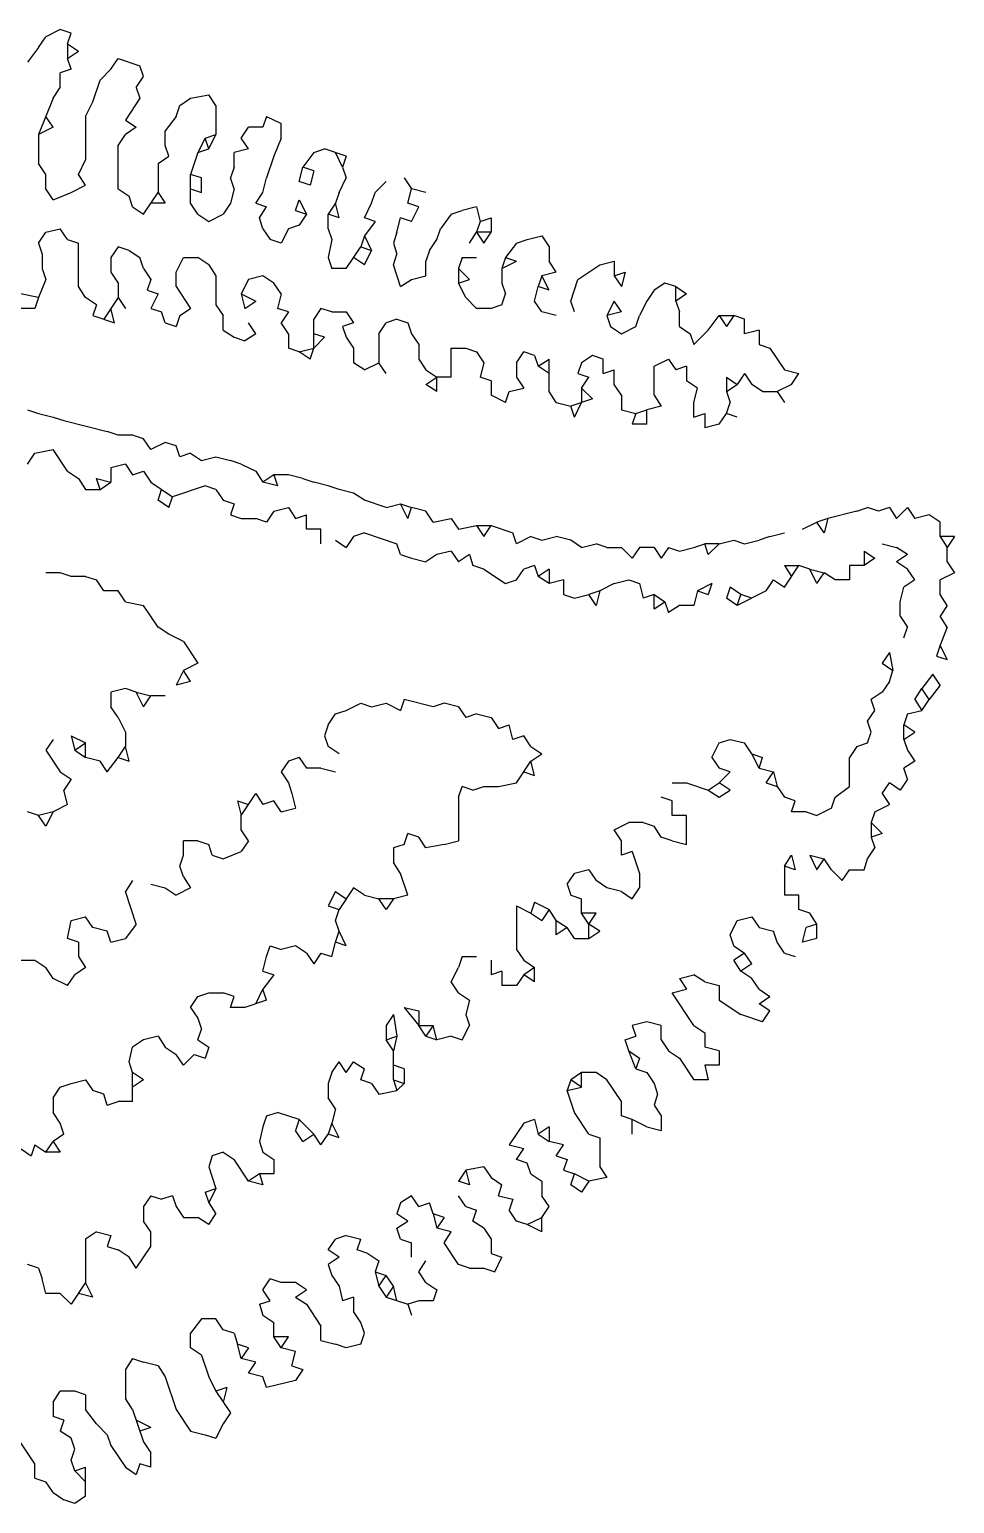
# Model space of a CAD drawing. Extents: x 15 to 2853, y 44 to 1438.
# Drawn here: x 2597.5 to 2853, y 603 to 1010 of the extents above; entities that cross this region are included whole.
import ezdxf

# ---------------------------------------------------------------- set-up
doc = ezdxf.new("R2010")
doc.units = 0
doc.layers.add('SKETCH', color=1, linetype='CONTINUOUS')

msp = doc.modelspace()

# ---------------------------------------------------------------- linework, layer by layer
at = {"layer": 'SKETCH'}
for p, q in [((2606, 1010), (2602, 1008)), ((2609, 1009), (2606, 1010)), ((2600, 1005), (2602, 1008)), ((2608, 1006), (2609, 1009)), ((2608, 1006), (2611, 1004)), ((2608, 1006), (2608, 1002)), ((2600, 1005), (2597, 1001)), ((2608, 1002), (2611, 1004)), ((2609, 999), (2608, 1002)), ((2620, 999), (2622, 1002)), ((2622, 1002), (2628, 1000)), ((2609, 999), (2606, 998)), ((2606, 994), (2606, 998)), ((2620, 999), (2617, 996)), ((2629, 997), (2628, 1000)), ((2604, 991), (2606, 994)), ((2615, 990), (2617, 996)), ((2627, 994), (2629, 997)), ((2627, 994), (2628, 991)), ((2604, 991), (2600, 981)), ((2613, 986), (2615, 990)), ((2628, 991), (2624, 985)), ((2639, 989), (2642, 991)), ((2642, 991), (2647, 992)), ((2649, 989), (2647, 992)), ((2604, 983), (2602, 986)), ((2613, 986), (2613, 974)), ((2624, 985), (2627, 983)), ((2638, 986), (2635, 982)), ((2638, 986), (2639, 989)), ((2649, 989), (2649, 981)), ((2663, 986), (2662, 983)), ((2663, 986), (2667, 984)), ((2604, 983), (2600, 981)), ((2600, 981), (2600, 973)), ((2622, 978), (2624, 981)), ((2627, 983), (2624, 981)), ((2635, 978), (2635, 982)), ((2646, 980), (2649, 981)), ((2647, 977), (2649, 981)), ((2656, 980), (2658, 983)), ((2662, 983), (2658, 983)), ((2667, 980), (2667, 984)), ((2622, 966), (2622, 978)), ((2636, 975), (2635, 978)), ((2646, 980), (2644, 976)), ((2644, 976), (2647, 977)), ((2647, 977), (2646, 980)), ((2658, 977), (2654, 976)), ((2658, 977), (2656, 980)), ((2667, 980), (2665, 975)), ((2676, 976), (2679, 977)), ((2685, 975), (2679, 977)), ((2602, 970), (2600, 973)), ((2611, 970), (2613, 974)), ((2633, 973), (2636, 975)), ((2633, 973), (2633, 965)), ((2644, 976), (2642, 970)), ((2654, 972), (2654, 976)), ((2665, 975), (2663, 969)), ((2676, 976), (2673, 972)), ((2684, 972), (2682, 976)), ((2685, 975), (2684, 972)), ((2602, 966), (2602, 970)), ((2613, 967), (2611, 970)), ((2642, 962), (2642, 970)), ((2645, 969), (2642, 970)), ((2645, 965), (2645, 969)), ((2654, 972), (2653, 969)), ((2654, 966), (2653, 969)), ((2662, 965), (2663, 969)), ((2672, 968), (2673, 972)), ((2676, 971), (2673, 972)), ((2676, 971), (2675, 967)), ((2683, 965), (2685, 969)), ((2684, 972), (2685, 969)), ((2701, 969), (2703, 966)), ((2604, 963), (2602, 966)), ((2604, 963), (2609, 965)), ((2609, 965), (2613, 967)), ((2622, 966), (2625, 964)), ((2629, 959), (2633, 965)), ((2633, 965), (2635, 962)), ((2642, 966), (2645, 965)), ((2654, 966), (2653, 962)), ((2660, 962), (2662, 965)), ((2675, 967), (2672, 968)), ((2683, 965), (2682, 962)), ((2692, 962), (2693, 965)), ((2693, 965), (2696, 968)), ((2702, 962), (2703, 966)), ((2707, 965), (2703, 966)), ((2626, 961), (2625, 964)), ((2626, 961), (2629, 959)), ((2635, 962), (2631, 962)), ((2644, 959), (2642, 962)), ((2653, 962), (2651, 959)), ((2660, 962), (2663, 961)), ((2661, 958), (2663, 961)), ((2671, 960), (2672, 963)), ((2672, 963), (2674, 959)), ((2682, 962), (2680, 959)), ((2683, 958), (2682, 962)), ((2690, 958), (2692, 962)), ((2705, 961), (2702, 962)), ((2703, 957), (2705, 961)), ((2721, 961), (2717, 960)), ((2721, 961), (2722, 957)), ((2644, 959), (2647, 957)), ((2647, 957), (2651, 959)), ((2662, 955), (2661, 958)), ((2671, 960), (2674, 959)), ((2674, 959), (2672, 956)), ((2683, 958), (2680, 959)), ((2680, 955), (2680, 959)), ((2693, 957), (2690, 958)), ((2693, 957), (2690, 953)), ((2699, 954), (2700, 958)), ((2703, 957), (2700, 958)), ((2714, 959), (2711, 955)), ((2714, 959), (2717, 960)), ((2722, 957), (2721, 954)), ((2722, 957), (2725, 958)), ((2725, 958), (2725, 954)), ((2600, 951), (2602, 954)), ((2602, 954), (2606, 955)), ((2608, 952), (2606, 955)), ((2662, 955), (2664, 952)), ((2669, 955), (2667, 951)), ((2672, 956), (2669, 955)), ((2680, 955), (2681, 952)), ((2690, 953), (2689, 950)), ((2690, 953), (2692, 949)), ((2699, 954), (2698, 951)), ((2710, 952), (2711, 955)), ((2719, 951), (2721, 954)), ((2725, 954), (2721, 954)), ((2721, 954), (2723, 951)), ((2723, 951), (2725, 954)), ((2735, 952), (2739, 953)), ((2739, 953), (2741, 950)), ((2600, 951), (2601, 948)), ((2608, 952), (2611, 951)), ((2611, 939), (2611, 951)), ((2622, 950), (2620, 947)), ((2625, 949), (2622, 950)), ((2625, 949), (2628, 947)), ((2667, 951), (2664, 952)), ((2681, 952), (2680, 947)), ((2685, 944), (2689, 950)), ((2689, 950), (2692, 949)), ((2690, 945), (2692, 949)), ((2698, 951), (2699, 948)), ((2708, 949), (2707, 946)), ((2708, 949), (2710, 952)), ((2732, 951), (2729, 947)), ((2732, 951), (2735, 952)), ((2741, 950), (2741, 946)), ((2601, 948), (2601, 944)), ((2620, 947), (2620, 943)), ((2629, 944), (2628, 947)), ((2638, 943), (2640, 947)), ((2640, 947), (2644, 947)), ((2647, 945), (2644, 947)), ((2647, 945), (2649, 942)), ((2680, 947), (2681, 944)), ((2690, 945), (2687, 947)), ((2698, 945), (2699, 948)), ((2700, 939), (2698, 945)), ((2707, 942), (2707, 946)), ((2717, 947), (2716, 944)), ((2717, 947), (2721, 947)), ((2729, 947), (2728, 944)), ((2728, 944), (2732, 946)), ((2729, 947), (2732, 946)), ((2743, 943), (2741, 946)), ((2749, 941), (2755, 945)), ((2755, 945), (2759, 946)), ((2759, 946), (2759, 942)), ((2602, 941), (2600, 936)), ((2601, 944), (2602, 941)), ((2620, 943), (2622, 940)), ((2629, 944), (2631, 941)), ((2631, 941), (2630, 938)), ((2638, 939), (2638, 943)), ((2649, 942), (2649, 934)), ((2658, 941), (2656, 937)), ((2662, 942), (2658, 941)), ((2665, 940), (2662, 942)), ((2685, 944), (2681, 944)), ((2700, 939), (2703, 941)), ((2703, 941), (2707, 942)), ((2719, 941), (2716, 944)), ((2716, 944), (2716, 940)), ((2716, 940), (2719, 941)), ((2728, 944), (2728, 940)), ((2739, 942), (2738, 939)), ((2743, 943), (2739, 942)), ((2741, 938), (2739, 942)), ((2747, 935), (2749, 941)), ((2759, 942), (2762, 943)), ((2759, 942), (2761, 939)), ((2762, 943), (2761, 939)), ((2600, 936), (2595, 937)), ((2613, 936), (2611, 939)), ((2622, 940), (2622, 936)), ((2630, 938), (2633, 937)), ((2633, 937), (2631, 933)), ((2638, 939), (2642, 933)), ((2656, 937), (2657, 933)), ((2656, 937), (2660, 935)), ((2667, 937), (2665, 940)), ((2667, 937), (2666, 933)), ((2718, 936), (2716, 940)), ((2728, 940), (2729, 937)), ((2728, 934), (2729, 937)), ((2737, 935), (2738, 939)), ((2741, 938), (2738, 939)), ((2770, 938), (2768, 935)), ((2773, 940), (2770, 938)), ((2776, 939), (2773, 940)), ((2776, 939), (2779, 937)), ((2776, 935), (2776, 939)), ((2779, 937), (2776, 935)), ((2599, 933), (2595, 933)), ((2600, 936), (2599, 933)), ((2616, 934), (2613, 936)), ((2616, 934), (2615, 931)), ((2622, 936), (2618, 930)), ((2621, 929), (2620, 933)), ((2622, 936), (2624, 933)), ((2631, 933), (2634, 932)), ((2639, 931), (2642, 933)), ((2649, 934), (2651, 931)), ((2657, 933), (2660, 935)), ((2669, 932), (2666, 933)), ((2678, 933), (2676, 930)), ((2681, 932), (2678, 933)), ((2721, 933), (2718, 936)), ((2725, 933), (2721, 933)), ((2728, 934), (2725, 933)), ((2739, 932), (2737, 935)), ((2748, 932), (2747, 935)), ((2759, 935), (2757, 931)), ((2761, 932), (2759, 935)), ((2768, 935), (2766, 931)), ((2776, 935), (2777, 932)), ((2615, 931), (2621, 929)), ((2635, 929), (2634, 932)), ((2635, 929), (2638, 928)), ((2639, 931), (2638, 928)), ((2651, 927), (2651, 931)), ((2660, 926), (2658, 929)), ((2669, 932), (2667, 929)), ((2669, 926), (2667, 929)), ((2676, 922), (2676, 930)), ((2681, 932), (2685, 932)), ((2687, 929), (2684, 928)), ((2684, 928), (2685, 925)), ((2685, 932), (2687, 929)), ((2694, 926), (2696, 929)), ((2699, 930), (2696, 929)), ((2699, 930), (2702, 929)), ((2702, 929), (2703, 926)), ((2743, 931), (2739, 932)), ((2761, 932), (2757, 931)), ((2757, 931), (2758, 928)), ((2758, 928), (2761, 926)), ((2761, 926), (2765, 928)), ((2765, 928), (2766, 931)), ((2777, 928), (2777, 932)), ((2777, 928), (2780, 926)), ((2785, 927), (2788, 931)), ((2788, 931), (2790, 928)), ((2788, 931), (2792, 931)), ((2792, 931), (2790, 928)), ((2795, 930), (2792, 931)), ((2795, 926), (2795, 930)), ((2651, 927), (2654, 925)), ((2654, 925), (2657, 924)), ((2660, 926), (2657, 924)), ((2669, 926), (2669, 922)), ((2679, 925), (2676, 926)), ((2679, 925), (2676, 922)), ((2685, 925), (2687, 922)), ((2694, 926), (2694, 918)), ((2703, 926), (2705, 923)), ((2780, 926), (2781, 923)), ((2781, 923), (2785, 927)), ((2799, 927), (2795, 926)), ((2799, 927), (2799, 923)), ((2672, 921), (2669, 922)), ((2672, 921), (2676, 922)), ((2675, 919), (2672, 921)), ((2675, 919), (2676, 922)), ((2687, 922), (2687, 918)), ((2705, 923), (2705, 919)), ((2714, 914), (2714, 922)), ((2714, 922), (2718, 922)), ((2718, 922), (2721, 921)), ((2721, 921), (2723, 918)), ((2732, 918), (2734, 921)), ((2737, 920), (2734, 921)), ((2737, 920), (2738, 917)), ((2753, 920), (2750, 918)), ((2756, 919), (2753, 920)), ((2799, 923), (2802, 922)), ((2802, 922), (2806, 916)), ((2690, 916), (2687, 918)), ((2690, 916), (2694, 918)), ((2696, 915), (2694, 918)), ((2705, 919), (2707, 916)), ((2707, 916), (2710, 914)), ((2723, 918), (2722, 914)), ((2732, 918), (2732, 914)), ((2738, 917), (2741, 919)), ((2741, 915), (2738, 917)), ((2741, 910), (2741, 919)), ((2750, 918), (2749, 915)), ((2756, 915), (2756, 919)), ((2756, 915), (2759, 916)), ((2759, 912), (2759, 916)), ((2770, 917), (2774, 919)), ((2770, 909), (2770, 917)), ((2774, 919), (2776, 916)), ((2779, 917), (2776, 916)), ((2779, 917), (2779, 913)), ((2806, 916), (2810, 915)), ((2707, 912), (2710, 914)), ((2710, 910), (2707, 912)), ((2714, 914), (2710, 914)), ((2710, 910), (2710, 914)), ((2725, 913), (2722, 914)), ((2725, 913), (2725, 909)), ((2732, 914), (2734, 911)), ((2749, 915), (2752, 914)), ((2750, 911), (2752, 914)), ((2761, 909), (2759, 912)), ((2782, 911), (2779, 913)), ((2790, 914), (2793, 912)), ((2790, 914), (2790, 910)), ((2790, 910), (2793, 912)), ((2795, 915), (2793, 912)), ((2795, 915), (2797, 912)), ((2800, 910), (2797, 912)), ((2808, 912), (2804, 910)), ((2808, 912), (2810, 915)), ((2729, 907), (2725, 909)), ((2729, 907), (2730, 910)), ((2730, 910), (2734, 911)), ((2743, 907), (2741, 910)), ((2753, 908), (2747, 906)), ((2753, 908), (2750, 911)), ((2750, 911), (2750, 907)), ((2761, 909), (2761, 905)), ((2770, 909), (2772, 906)), ((2781, 907), (2782, 911)), ((2790, 910), (2791, 907)), ((2800, 910), (2804, 910)), ((2804, 910), (2806, 907)), ((2597, 905), (2600, 904)), ((2600, 904), (2604, 903)), ((2743, 907), (2747, 906)), ((2748, 903), (2747, 906)), ((2748, 903), (2750, 907)), ((2761, 905), (2765, 904)), ((2765, 904), (2764, 901)), ((2765, 904), (2768, 905)), ((2772, 906), (2768, 905)), ((2768, 901), (2768, 905)), ((2781, 903), (2781, 907)), ((2781, 903), (2784, 904)), ((2784, 904), (2784, 900)), ((2788, 901), (2790, 904)), ((2790, 904), (2791, 907)), ((2793, 903), (2790, 904)), ((2604, 903), (2607, 902)), ((2607, 902), (2619, 899)), ((2768, 901), (2764, 901)), ((2788, 901), (2784, 900)), ((2622, 898), (2619, 899)), ((2626, 898), (2622, 898)), ((2629, 897), (2626, 898)), ((2631, 894), (2629, 897)), ((2635, 896), (2631, 894)), ((2638, 895), (2635, 896)), ((2597, 890), (2599, 893)), ((2599, 893), (2604, 894)), ((2608, 888), (2604, 894)), ((2639, 892), (2638, 895)), ((2642, 893), (2639, 892)), ((2642, 893), (2645, 891)), ((2645, 891), (2649, 892)), ((2649, 892), (2653, 891)), ((2608, 888), (2611, 886)), ((2624, 890), (2620, 889)), ((2620, 889), (2620, 885)), ((2624, 890), (2626, 887)), ((2626, 887), (2629, 888)), ((2629, 888), (2631, 885)), ((2656, 890), (2653, 891)), ((2656, 890), (2660, 888)), ((2660, 888), (2662, 885)), ((2611, 886), (2613, 883)), ((2616, 886), (2620, 885)), ((2617, 883), (2616, 886)), ((2617, 883), (2620, 885)), ((2631, 885), (2637, 881)), ((2646, 884), (2637, 881)), ((2649, 883), (2646, 884)), ((2665, 887), (2662, 885)), ((2666, 884), (2662, 885)), ((2669, 887), (2665, 887)), ((2665, 887), (2666, 884)), ((2673, 886), (2669, 887)), ((2673, 886), (2676, 885)), ((2680, 884), (2676, 885)), ((2683, 883), (2680, 884)), ((2613, 883), (2617, 883)), ((2633, 880), (2634, 883)), ((2636, 878), (2633, 880)), ((2636, 878), (2637, 881)), ((2649, 883), (2651, 880)), ((2651, 880), (2654, 879)), ((2687, 882), (2683, 883)), ((2690, 880), (2687, 882)), ((2696, 878), (2690, 880)), ((2654, 879), (2653, 876)), ((2653, 876), (2656, 875)), ((2665, 877), (2663, 874)), ((2665, 877), (2669, 878)), ((2669, 878), (2671, 875)), ((2671, 875), (2674, 876)), ((2674, 872), (2674, 876)), ((2696, 878), (2700, 879)), ((2702, 875), (2700, 879)), ((2700, 879), (2703, 878)), ((2702, 875), (2703, 878)), ((2707, 877), (2703, 878)), ((2709, 874), (2707, 877)), ((2826, 877), (2818, 875)), ((2826, 877), (2829, 878)), ((2832, 877), (2829, 878)), ((2835, 878), (2832, 877)), ((2835, 878), (2837, 875)), ((2840, 878), (2837, 875)), ((2840, 878), (2842, 875)), ((2846, 876), (2842, 875)), ((2849, 874), (2846, 876)), ((2656, 875), (2660, 875)), ((2663, 874), (2660, 875)), ((2678, 872), (2674, 872)), ((2678, 868), (2678, 872)), ((2690, 871), (2687, 870)), ((2690, 871), (2699, 868)), ((2709, 874), (2714, 875)), ((2714, 875), (2716, 872)), ((2716, 872), (2721, 873)), ((2721, 873), (2723, 870)), ((2721, 873), (2725, 873)), ((2723, 870), (2725, 873)), ((2725, 873), (2731, 871)), ((2732, 868), (2731, 871)), ((2802, 870), (2806, 871)), ((2811, 872), (2815, 874)), ((2818, 875), (2815, 874)), ((2817, 871), (2815, 874)), ((2818, 875), (2817, 871)), ((2849, 870), (2849, 874)), ((2682, 869), (2685, 867)), ((2687, 870), (2685, 867)), ((2700, 865), (2699, 868)), ((2736, 870), (2732, 868)), ((2736, 870), (2739, 869)), ((2739, 869), (2743, 870)), ((2747, 869), (2743, 870)), ((2750, 867), (2747, 869)), ((2750, 867), (2754, 868)), ((2757, 867), (2754, 868)), ((2757, 867), (2761, 867)), ((2764, 864), (2761, 867)), ((2766, 867), (2764, 864)), ((2770, 867), (2766, 867)), ((2770, 867), (2772, 864)), ((2774, 867), (2772, 864)), ((2774, 867), (2777, 866)), ((2777, 866), (2781, 867)), ((2781, 867), (2784, 868)), ((2785, 865), (2784, 868)), ((2788, 868), (2784, 868)), ((2785, 865), (2788, 868)), ((2788, 868), (2792, 869)), ((2792, 869), (2795, 868)), ((2795, 868), (2799, 869)), ((2802, 870), (2799, 869)), ((2833, 868), (2837, 867)), ((2840, 865), (2837, 867)), ((2849, 870), (2851, 867)), ((2853, 870), (2849, 870)), ((2853, 870), (2851, 867)), ((2851, 863), (2851, 867)), ((2700, 865), (2703, 864)), ((2703, 864), (2707, 863)), ((2710, 865), (2707, 863)), ((2714, 866), (2710, 865)), ((2714, 866), (2716, 863)), ((2719, 865), (2716, 863)), ((2719, 865), (2720, 862)), ((2828, 866), (2831, 864)), ((2828, 866), (2828, 862)), ((2831, 864), (2828, 862)), ((2840, 865), (2837, 863)), ((2840, 861), (2837, 863)), ((2851, 863), (2853, 860)), ((2606, 860), (2602, 860)), ((2609, 859), (2606, 860)), ((2613, 859), (2609, 859)), ((2613, 859), (2616, 858)), ((2723, 861), (2720, 862)), ((2723, 861), (2729, 857)), ((2732, 858), (2734, 861)), ((2737, 862), (2734, 861)), ((2737, 862), (2738, 859)), ((2741, 861), (2738, 859)), ((2741, 857), (2738, 859)), ((2741, 861), (2741, 857)), ((2806, 862), (2808, 859)), ((2806, 862), (2810, 862)), ((2806, 856), (2810, 862)), ((2813, 861), (2810, 862)), ((2813, 861), (2817, 860)), ((2815, 857), (2813, 861)), ((2815, 857), (2817, 860)), ((2820, 858), (2817, 860)), ((2828, 862), (2824, 862)), ((2824, 862), (2824, 858)), ((2842, 858), (2840, 861)), ((2853, 860), (2849, 858)), ((2618, 855), (2616, 858)), ((2622, 855), (2618, 855)), ((2624, 852), (2622, 855)), ((2729, 857), (2732, 858)), ((2745, 858), (2741, 857)), ((2745, 858), (2745, 854)), ((2755, 855), (2752, 854)), ((2755, 855), (2754, 851)), ((2759, 857), (2755, 855)), ((2759, 857), (2763, 858)), ((2763, 858), (2766, 857)), ((2766, 857), (2767, 853)), ((2782, 855), (2781, 851)), ((2786, 857), (2782, 855)), ((2782, 855), (2785, 854)), ((2786, 857), (2785, 854)), ((2791, 856), (2790, 853)), ((2794, 854), (2791, 856)), ((2801, 855), (2793, 851)), ((2801, 855), (2803, 858)), ((2803, 858), (2806, 856)), ((2824, 858), (2820, 858)), ((2838, 852), (2839, 856)), ((2842, 858), (2839, 856)), ((2849, 854), (2849, 858)), ((2624, 852), (2629, 851)), ((2633, 845), (2629, 851)), ((2745, 854), (2748, 853)), ((2748, 853), (2752, 854)), ((2754, 851), (2752, 854)), ((2770, 854), (2767, 853)), ((2770, 854), (2773, 852)), ((2770, 850), (2770, 854)), ((2770, 850), (2773, 852)), ((2773, 852), (2774, 849)), ((2777, 851), (2774, 849)), ((2781, 851), (2777, 851)), ((2793, 851), (2790, 853)), ((2793, 851), (2794, 854)), ((2797, 853), (2794, 854)), ((2838, 848), (2838, 852)), ((2851, 851), (2849, 854)), ((2851, 851), (2849, 848)), ((2838, 848), (2840, 845)), ((2851, 845), (2849, 848)), ((2636, 843), (2633, 845)), ((2640, 841), (2636, 843)), ((2839, 842), (2840, 845)), ((2851, 845), (2849, 840)), ((2640, 841), (2644, 835)), ((2849, 840), (2848, 837)), ((2851, 836), (2849, 840)), ((2644, 835), (2640, 833)), ((2835, 838), (2833, 835)), ((2833, 835), (2836, 833)), ((2835, 838), (2836, 833)), ((2848, 837), (2851, 836)), ((2640, 833), (2638, 829)), ((2642, 830), (2640, 833)), ((2835, 830), (2836, 833)), ((2847, 832), (2844, 828)), ((2849, 829), (2847, 832)), ((2624, 828), (2620, 827)), ((2620, 827), (2620, 823)), ((2627, 827), (2624, 828)), ((2629, 823), (2627, 827)), ((2627, 827), (2631, 826)), ((2642, 830), (2638, 829)), ((2833, 827), (2830, 825)), ((2835, 830), (2833, 827)), ((2842, 825), (2844, 828)), ((2846, 825), (2844, 828)), ((2849, 829), (2846, 825)), ((2622, 820), (2620, 823)), ((2629, 823), (2631, 826)), ((2635, 826), (2631, 826)), ((2685, 822), (2689, 824)), ((2689, 824), (2692, 823)), ((2692, 823), (2696, 824)), ((2696, 824), (2700, 822)), ((2701, 825), (2700, 822)), ((2709, 823), (2701, 825)), ((2712, 824), (2709, 823)), ((2716, 823), (2712, 824)), ((2716, 823), (2718, 820)), ((2831, 822), (2830, 825)), ((2842, 825), (2844, 822)), ((2844, 822), (2846, 825)), ((2622, 820), (2624, 816)), ((2680, 818), (2682, 821)), ((2682, 821), (2685, 822)), ((2721, 821), (2718, 820)), ((2721, 821), (2725, 820)), ((2725, 820), (2727, 817)), ((2829, 819), (2831, 822)), ((2830, 816), (2829, 819)), ((2840, 821), (2839, 818)), ((2840, 821), (2844, 822)), ((2604, 814), (2602, 811)), ((2609, 815), (2610, 811)), ((2609, 815), (2613, 813)), ((2624, 816), (2624, 812)), ((2680, 818), (2679, 815)), ((2679, 815), (2680, 812)), ((2727, 817), (2730, 818)), ((2731, 814), (2730, 818)), ((2734, 815), (2731, 814)), ((2736, 812), (2734, 815)), ((2788, 813), (2791, 814)), ((2791, 814), (2795, 813)), ((2829, 813), (2830, 816)), ((2842, 816), (2839, 818)), ((2839, 814), (2839, 818)), ((2839, 814), (2842, 816)), ((2839, 814), (2840, 811)), ((2602, 811), (2606, 805)), ((2610, 811), (2613, 813)), ((2610, 811), (2613, 809)), ((2613, 809), (2613, 813)), ((2622, 809), (2624, 812)), ((2625, 808), (2624, 812)), ((2683, 810), (2680, 812)), ((2736, 812), (2739, 810)), ((2736, 808), (2739, 810)), ((2786, 809), (2788, 813)), ((2797, 810), (2795, 813)), ((2797, 810), (2800, 809)), ((2799, 806), (2797, 810)), ((2826, 812), (2824, 809)), ((2826, 812), (2829, 813)), ((2840, 811), (2842, 808)), ((2617, 808), (2613, 809)), ((2619, 805), (2617, 808)), ((2619, 805), (2622, 809)), ((2622, 809), (2625, 808)), ((2669, 808), (2667, 805)), ((2672, 809), (2669, 808)), ((2672, 809), (2674, 806)), ((2678, 806), (2674, 806)), ((2678, 806), (2682, 805)), ((2732, 802), (2736, 808)), ((2737, 804), (2736, 808)), ((2786, 809), (2788, 806)), ((2791, 805), (2788, 806)), ((2799, 806), (2800, 809)), ((2799, 806), (2803, 805)), ((2824, 801), (2824, 809)), ((2842, 808), (2839, 806)), ((2840, 803), (2839, 806)), ((2606, 805), (2609, 803)), ((2609, 803), (2607, 800)), ((2667, 805), (2669, 802)), ((2669, 802), (2670, 799)), ((2727, 801), (2732, 802)), ((2734, 805), (2737, 804)), ((2775, 802), (2779, 802)), ((2779, 802), (2785, 800)), ((2785, 800), (2788, 802)), ((2791, 805), (2788, 802)), ((2791, 800), (2788, 802)), ((2801, 802), (2803, 805)), ((2801, 802), (2804, 801)), ((2803, 805), (2804, 801)), ((2833, 799), (2835, 802)), ((2838, 800), (2835, 802)), ((2840, 803), (2838, 800)), ((2608, 796), (2607, 800)), ((2656, 793), (2660, 799)), ((2660, 799), (2662, 796)), ((2670, 799), (2671, 795)), ((2716, 798), (2717, 801)), ((2716, 798), (2716, 786)), ((2720, 800), (2717, 801)), ((2720, 800), (2723, 801)), ((2723, 801), (2727, 801)), ((2775, 797), (2772, 798)), ((2785, 800), (2788, 798)), ((2788, 798), (2791, 800)), ((2804, 801), (2806, 798)), ((2809, 797), (2806, 798)), ((2819, 795), (2820, 798)), ((2820, 798), (2824, 801)), ((2833, 799), (2835, 796)), ((2600, 793), (2597, 794)), ((2604, 794), (2600, 793)), ((2604, 794), (2602, 790)), ((2608, 796), (2604, 794)), ((2655, 797), (2658, 796)), ((2655, 797), (2656, 793)), ((2665, 797), (2662, 796)), ((2667, 794), (2665, 797)), ((2667, 794), (2671, 795)), ((2775, 793), (2775, 797)), ((2808, 794), (2809, 797)), ((2812, 794), (2808, 794)), ((2812, 794), (2815, 793)), ((2819, 795), (2815, 793)), ((2831, 794), (2830, 791)), ((2831, 794), (2835, 796)), ((2602, 790), (2600, 793)), ((2656, 789), (2656, 793)), ((2759, 789), (2763, 791)), ((2767, 791), (2763, 791)), ((2767, 791), (2770, 790)), ((2772, 787), (2770, 790)), ((2779, 793), (2775, 793)), ((2779, 785), (2779, 793)), ((2830, 791), (2830, 787)), ((2833, 788), (2830, 791)), ((2644, 786), (2640, 786)), ((2640, 782), (2640, 786)), ((2644, 786), (2647, 785)), ((2658, 786), (2656, 789)), ((2658, 786), (2656, 783)), ((2701, 785), (2702, 788)), ((2705, 787), (2702, 788)), ((2707, 784), (2705, 787)), ((2712, 785), (2716, 786)), ((2761, 786), (2759, 789)), ((2761, 782), (2761, 786)), ((2775, 786), (2772, 787)), ((2775, 786), (2779, 785)), ((2833, 788), (2830, 787)), ((2830, 787), (2831, 784)), ((2639, 779), (2640, 782)), ((2648, 782), (2647, 785)), ((2648, 782), (2651, 781)), ((2651, 781), (2656, 783)), ((2701, 785), (2698, 784)), ((2698, 784), (2698, 780)), ((2712, 785), (2707, 784)), ((2764, 783), (2761, 782)), ((2764, 783), (2766, 777)), ((2806, 779), (2808, 782)), ((2808, 782), (2809, 778)), ((2813, 782), (2817, 781)), ((2813, 782), (2815, 778)), ((2829, 781), (2831, 784)), ((2640, 776), (2639, 779)), ((2700, 777), (2698, 780)), ((2752, 778), (2748, 777)), ((2752, 778), (2754, 775)), ((2809, 778), (2806, 779)), ((2806, 779), (2806, 771)), ((2815, 778), (2817, 781)), ((2819, 778), (2817, 781)), ((2822, 775), (2819, 778)), ((2822, 775), (2824, 778)), ((2824, 778), (2828, 778)), ((2828, 778), (2829, 781)), ((2626, 775), (2624, 772)), ((2631, 774), (2635, 773)), ((2640, 776), (2642, 773)), ((2702, 771), (2700, 777)), ((2746, 774), (2748, 777)), ((2746, 774), (2747, 771)), ((2757, 773), (2754, 775)), ((2766, 777), (2766, 773)), ((2627, 763), (2624, 772)), ((2635, 773), (2638, 771)), ((2642, 773), (2638, 771)), ((2682, 772), (2680, 768)), ((2682, 772), (2685, 770)), ((2687, 773), (2683, 767)), ((2690, 771), (2687, 773)), ((2690, 771), (2694, 770)), ((2696, 767), (2694, 770)), ((2698, 770), (2694, 770)), ((2698, 770), (2696, 767)), ((2702, 771), (2698, 770)), ((2747, 771), (2750, 770)), ((2750, 766), (2750, 770)), ((2761, 772), (2757, 773)), ((2761, 772), (2764, 770)), ((2764, 770), (2766, 773)), ((2810, 771), (2806, 771)), ((2810, 767), (2810, 771)), ((2680, 768), (2683, 767)), ((2682, 764), (2683, 767)), ((2732, 768), (2736, 766)), ((2732, 768), (2732, 756)), ((2737, 769), (2736, 766)), ((2736, 766), (2739, 764)), ((2737, 769), (2741, 767)), ((2741, 767), (2739, 764)), ((2743, 764), (2741, 767)), ((2752, 763), (2750, 766)), ((2754, 766), (2750, 766)), ((2752, 763), (2754, 766)), ((2813, 766), (2810, 767)), ((2815, 763), (2813, 766)), ((2608, 759), (2609, 764)), ((2609, 764), (2613, 765)), ((2615, 762), (2613, 765)), ((2619, 761), (2615, 762)), ((2627, 763), (2624, 759)), ((2683, 761), (2682, 764)), ((2743, 760), (2743, 764)), ((2743, 764), (2746, 762)), ((2746, 762), (2743, 760)), ((2748, 759), (2746, 762)), ((2752, 759), (2752, 763)), ((2755, 761), (2752, 763)), ((2791, 760), (2793, 764)), ((2793, 764), (2797, 765)), ((2797, 765), (2799, 762)), ((2799, 762), (2803, 761)), ((2811, 758), (2812, 762)), ((2815, 763), (2812, 762)), ((2815, 759), (2815, 763)), ((2611, 758), (2608, 759)), ((2611, 758), (2611, 754)), ((2620, 758), (2619, 761)), ((2620, 758), (2624, 759)), ((2681, 754), (2682, 758)), ((2682, 758), (2683, 761)), ((2685, 757), (2682, 758)), ((2685, 757), (2683, 761)), ((2748, 759), (2752, 759)), ((2752, 759), (2755, 761)), ((2792, 757), (2791, 760)), ((2804, 758), (2803, 761)), ((2806, 755), (2804, 758)), ((2815, 759), (2811, 758)), ((2595, 753), (2599, 753)), ((2599, 753), (2602, 751)), ((2611, 754), (2613, 751)), ((2662, 750), (2663, 754)), ((2663, 754), (2664, 757)), ((2664, 757), (2667, 756)), ((2671, 757), (2667, 756)), ((2674, 755), (2671, 757)), ((2674, 755), (2676, 752)), ((2678, 755), (2676, 752)), ((2678, 755), (2681, 754)), ((2717, 754), (2716, 751)), ((2717, 754), (2721, 754)), ((2725, 753), (2725, 749)), ((2732, 756), (2734, 753)), ((2734, 753), (2737, 751)), ((2792, 757), (2795, 755)), ((2795, 755), (2792, 753)), ((2794, 750), (2792, 753)), ((2797, 752), (2795, 755)), ((2806, 755), (2809, 754)), ((2604, 748), (2602, 751)), ((2608, 746), (2610, 749)), ((2613, 751), (2610, 749)), ((2662, 750), (2665, 749)), ((2665, 749), (2662, 745)), ((2714, 747), (2716, 751)), ((2728, 750), (2725, 749)), ((2728, 750), (2728, 746)), ((2734, 749), (2732, 746)), ((2737, 751), (2734, 749)), ((2737, 747), (2734, 749)), ((2737, 747), (2737, 751)), ((2777, 748), (2781, 749)), ((2784, 747), (2781, 749)), ((2797, 752), (2794, 750)), ((2797, 748), (2794, 750)), ((2608, 746), (2604, 748)), ((2660, 741), (2662, 745)), ((2663, 742), (2662, 745)), ((2716, 744), (2714, 747)), ((2732, 746), (2728, 746)), ((2775, 744), (2779, 745)), ((2777, 748), (2779, 745)), ((2784, 747), (2788, 746)), ((2788, 746), (2788, 742)), ((2799, 745), (2797, 748)), ((2799, 745), (2802, 743)), ((2642, 740), (2644, 743)), ((2644, 743), (2647, 744)), ((2647, 744), (2651, 744)), ((2654, 743), (2651, 744)), ((2653, 740), (2654, 743)), ((2663, 742), (2657, 740)), ((2716, 744), (2719, 742)), ((2719, 742), (2718, 738)), ((2781, 735), (2775, 744)), ((2788, 742), (2794, 738)), ((2799, 741), (2802, 743)), ((2802, 739), (2799, 741)), ((2642, 740), (2644, 737)), ((2644, 737), (2645, 734)), ((2657, 740), (2653, 740)), ((2698, 738), (2696, 735)), ((2698, 738), (2699, 732)), ((2701, 740), (2705, 739)), ((2701, 740), (2705, 735)), ((2705, 739), (2705, 735)), ((2718, 738), (2719, 735)), ((2800, 736), (2794, 738)), ((2800, 736), (2802, 739)), ((2644, 731), (2645, 734)), ((2696, 735), (2696, 731)), ((2705, 735), (2709, 735)), ((2707, 732), (2705, 735)), ((2709, 735), (2707, 732)), ((2710, 731), (2709, 735)), ((2717, 731), (2719, 735)), ((2768, 736), (2764, 735)), ((2764, 735), (2765, 732)), ((2772, 735), (2768, 736)), ((2772, 731), (2772, 735)), ((2781, 735), (2784, 733)), ((2784, 733), (2784, 729)), ((2625, 725), (2626, 729)), ((2629, 731), (2626, 729)), ((2633, 732), (2629, 731)), ((2633, 732), (2635, 729)), ((2635, 729), (2638, 727)), ((2644, 731), (2647, 729)), ((2647, 729), (2646, 726)), ((2696, 731), (2699, 732)), ((2698, 728), (2696, 731)), ((2699, 732), (2698, 728)), ((2707, 732), (2710, 731)), ((2714, 732), (2710, 731)), ((2714, 732), (2717, 731)), ((2762, 731), (2765, 732)), ((2763, 728), (2762, 731)), ((2772, 731), (2774, 728)), ((2788, 728), (2784, 729)), ((2626, 722), (2625, 725)), ((2640, 724), (2638, 727)), ((2640, 724), (2643, 727)), ((2643, 727), (2646, 726)), ((2681, 722), (2683, 725)), ((2685, 722), (2683, 725)), ((2685, 722), (2687, 725)), ((2687, 725), (2690, 723)), ((2698, 720), (2698, 728)), ((2765, 723), (2763, 728)), ((2763, 728), (2766, 726)), ((2766, 726), (2765, 723)), ((2774, 728), (2777, 726)), ((2777, 726), (2781, 720)), ((2788, 728), (2788, 724)), ((2629, 720), (2626, 722)), ((2626, 714), (2626, 722)), ((2681, 722), (2680, 719)), ((2689, 720), (2690, 723)), ((2701, 723), (2698, 724)), ((2701, 723), (2701, 719)), ((2750, 722), (2747, 720)), ((2750, 718), (2750, 722)), ((2754, 722), (2750, 722)), ((2757, 720), (2754, 722)), ((2765, 723), (2768, 722)), ((2768, 722), (2770, 719)), ((2784, 724), (2785, 720)), ((2788, 724), (2784, 724)), ((2604, 715), (2606, 718)), ((2606, 718), (2609, 719)), ((2609, 719), (2613, 720)), ((2613, 720), (2615, 717)), ((2618, 716), (2615, 717)), ((2629, 720), (2626, 718)), ((2680, 719), (2680, 715)), ((2692, 719), (2689, 720)), ((2692, 719), (2694, 716)), ((2694, 716), (2699, 717)), ((2698, 720), (2699, 717)), ((2698, 720), (2701, 719)), ((2699, 717), (2701, 719)), ((2747, 720), (2746, 717)), ((2746, 717), (2750, 718)), ((2748, 711), (2746, 717)), ((2750, 718), (2747, 720)), ((2761, 714), (2757, 720)), ((2770, 719), (2771, 716)), ((2785, 720), (2781, 720)), ((2604, 715), (2604, 711)), ((2619, 713), (2618, 716)), ((2619, 713), (2622, 714)), ((2626, 714), (2622, 714)), ((2682, 712), (2680, 715)), ((2761, 710), (2761, 714)), ((2771, 716), (2770, 713)), ((2770, 713), (2772, 710)), ((2606, 708), (2604, 711)), ((2663, 710), (2662, 707)), ((2663, 710), (2666, 711)), ((2672, 709), (2666, 711)), ((2672, 709), (2671, 706)), ((2672, 709), (2676, 705)), ((2682, 712), (2681, 708)), ((2737, 709), (2734, 708)), ((2737, 709), (2738, 705)), ((2752, 705), (2748, 711)), ((2764, 709), (2761, 710)), ((2764, 705), (2764, 709)), ((2768, 707), (2764, 709)), ((2772, 710), (2772, 706)), ((2607, 705), (2604, 703)), ((2607, 705), (2606, 708)), ((2662, 707), (2661, 703)), ((2673, 703), (2671, 706)), ((2673, 703), (2676, 705)), ((2678, 702), (2676, 705)), ((2678, 702), (2680, 705)), ((2681, 708), (2680, 705)), ((2683, 704), (2680, 705)), ((2683, 704), (2681, 708)), ((2734, 708), (2730, 702)), ((2741, 707), (2738, 705)), ((2738, 705), (2741, 703)), ((2741, 707), (2741, 703)), ((2752, 705), (2755, 704)), ((2768, 707), (2772, 706)), ((2595, 701), (2598, 699)), ((2599, 702), (2598, 699)), ((2599, 702), (2602, 700)), ((2602, 700), (2604, 703)), ((2604, 703), (2606, 700)), ((2661, 703), (2662, 700)), ((2730, 702), (2734, 701)), ((2732, 698), (2734, 701)), ((2745, 702), (2741, 703)), ((2743, 699), (2745, 702)), ((2755, 704), (2755, 696)), ((2606, 700), (2602, 700)), ((2648, 699), (2647, 696)), ((2647, 696), (2649, 690)), ((2651, 700), (2648, 699)), ((2651, 700), (2654, 698)), ((2658, 692), (2654, 698)), ((2662, 700), (2665, 698)), ((2665, 698), (2665, 694)), ((2723, 696), (2718, 695)), ((2723, 696), (2725, 693)), ((2735, 697), (2732, 698)), ((2736, 694), (2735, 697)), ((2743, 699), (2746, 698)), ((2746, 698), (2745, 695)), ((2755, 696), (2757, 693)), ((2661, 694), (2658, 692)), ((2662, 691), (2658, 692)), ((2661, 694), (2662, 691)), ((2665, 694), (2661, 694)), ((2718, 695), (2716, 692)), ((2719, 691), (2716, 692)), ((2718, 695), (2719, 691)), ((2725, 693), (2728, 691)), ((2736, 694), (2739, 692)), ((2739, 692), (2739, 688)), ((2745, 695), (2748, 694)), ((2747, 691), (2748, 694)), ((2752, 692), (2748, 694)), ((2752, 692), (2750, 689)), ((2757, 693), (2752, 692)), ((2631, 688), (2629, 685)), ((2631, 688), (2634, 687)), ((2637, 688), (2634, 687)), ((2637, 688), (2638, 685)), ((2646, 689), (2649, 690)), ((2646, 689), (2647, 686)), ((2649, 690), (2647, 686)), ((2703, 688), (2700, 686)), ((2705, 685), (2703, 688)), ((2718, 685), (2716, 688)), ((2727, 688), (2728, 691)), ((2727, 688), (2731, 687)), ((2741, 685), (2739, 688)), ((2750, 689), (2747, 691)), ((2629, 685), (2629, 681)), ((2638, 685), (2640, 682)), ((2647, 686), (2649, 683)), ((2700, 686), (2699, 683)), ((2705, 685), (2708, 686)), ((2709, 683), (2708, 686)), ((2718, 685), (2721, 684)), ((2720, 681), (2721, 684)), ((2731, 687), (2730, 684)), ((2732, 681), (2730, 684)), ((2739, 682), (2741, 685)), ((2631, 678), (2629, 681)), ((2640, 682), (2644, 682)), ((2647, 680), (2644, 682)), ((2647, 680), (2649, 683)), ((2702, 681), (2699, 683)), ((2699, 679), (2702, 681)), ((2709, 683), (2710, 679)), ((2712, 682), (2709, 683)), ((2712, 682), (2710, 679)), ((2723, 679), (2720, 681)), ((2735, 680), (2732, 681)), ((2735, 680), (2739, 682)), ((2739, 678), (2735, 680)), ((2739, 678), (2739, 682)), ((2616, 678), (2613, 676)), ((2613, 676), (2613, 664)), ((2616, 678), (2620, 677)), ((2620, 677), (2619, 674)), ((2631, 674), (2631, 678)), ((2680, 673), (2682, 676)), ((2685, 677), (2682, 676)), ((2685, 677), (2689, 676)), ((2688, 673), (2689, 676)), ((2700, 676), (2699, 679)), ((2700, 676), (2703, 675)), ((2714, 678), (2710, 679)), ((2712, 675), (2714, 678)), ((2723, 679), (2725, 676)), ((2725, 676), (2725, 672)), ((2619, 674), (2622, 673)), ((2625, 671), (2622, 673)), ((2627, 668), (2631, 674)), ((2683, 671), (2680, 673)), ((2691, 672), (2688, 673)), ((2691, 672), (2694, 670)), ((2703, 671), (2703, 675)), ((2716, 669), (2712, 675)), ((2725, 672), (2728, 671)), ((2600, 668), (2597, 669)), ((2600, 668), (2601, 665)), ((2627, 668), (2625, 671)), ((2683, 671), (2680, 669)), ((2680, 669), (2681, 666)), ((2694, 670), (2693, 667)), ((2705, 667), (2707, 670)), ((2719, 668), (2716, 669)), ((2719, 668), (2723, 668)), ((2723, 668), (2726, 667)), ((2726, 667), (2728, 671)), ((2602, 661), (2601, 665)), ((2613, 664), (2609, 658)), ((2615, 660), (2613, 664)), ((2662, 662), (2664, 665)), ((2667, 664), (2664, 665)), ((2671, 664), (2667, 664)), ((2674, 662), (2671, 664)), ((2681, 666), (2683, 663)), ((2693, 667), (2696, 666)), ((2693, 667), (2694, 663)), ((2694, 663), (2696, 666)), ((2698, 663), (2696, 666)), ((2707, 664), (2705, 667)), ((2707, 664), (2710, 662)), ((2606, 661), (2602, 661)), ((2609, 658), (2606, 661)), ((2615, 660), (2611, 661)), ((2664, 659), (2662, 662)), ((2671, 660), (2674, 662)), ((2671, 660), (2674, 658)), ((2683, 663), (2684, 659)), ((2687, 660), (2684, 659)), ((2687, 660), (2687, 656)), ((2694, 663), (2696, 660)), ((2698, 663), (2696, 660)), ((2696, 660), (2702, 658)), ((2699, 659), (2698, 663)), ((2710, 662), (2709, 659)), ((2661, 658), (2664, 659)), ((2661, 658), (2662, 655)), ((2674, 658), (2678, 652)), ((2689, 653), (2687, 656)), ((2705, 659), (2702, 658)), ((2702, 658), (2703, 655)), ((2709, 659), (2705, 659)), ((2645, 654), (2642, 650)), ((2649, 654), (2645, 654)), ((2651, 651), (2649, 654)), ((2662, 655), (2665, 653)), ((2665, 649), (2665, 653)), ((2678, 648), (2678, 652)), ((2690, 650), (2689, 653)), ((2642, 646), (2642, 650)), ((2654, 650), (2651, 651)), ((2654, 650), (2655, 647)), ((2669, 649), (2665, 649)), ((2667, 646), (2665, 649)), ((2667, 646), (2669, 649)), ((2678, 648), (2682, 647)), ((2689, 647), (2690, 650)), ((2645, 644), (2642, 646)), ((2645, 644), (2647, 638)), ((2656, 643), (2655, 647)), ((2658, 646), (2655, 647)), ((2658, 646), (2656, 643)), ((2671, 645), (2667, 646)), ((2670, 641), (2671, 645)), ((2685, 646), (2682, 647)), ((2689, 647), (2685, 646)), ((2626, 643), (2624, 640)), ((2624, 640), (2624, 632)), ((2626, 643), (2629, 642)), ((2633, 641), (2629, 642)), ((2633, 641), (2635, 638)), ((2660, 642), (2656, 643)), ((2658, 639), (2660, 642)), ((2662, 638), (2658, 639)), ((2670, 641), (2673, 640)), ((2673, 640), (2671, 637)), ((2635, 638), (2638, 629)), ((2647, 638), (2649, 634)), ((2652, 635), (2649, 634)), ((2652, 635), (2651, 631)), ((2663, 635), (2662, 638)), ((2671, 637), (2663, 635)), ((2604, 631), (2606, 634)), ((2604, 631), (2604, 627)), ((2610, 634), (2606, 634)), ((2613, 633), (2610, 634)), ((2613, 633), (2613, 629)), ((2626, 629), (2624, 632)), ((2649, 634), (2653, 628)), ((2607, 626), (2604, 627)), ((2616, 625), (2613, 629)), ((2626, 629), (2629, 620)), ((2638, 629), (2642, 623)), ((2653, 628), (2651, 625)), ((2599, 614), (2591, 626)), ((2607, 626), (2606, 623)), ((2609, 621), (2606, 623)), ((2616, 625), (2619, 622)), ((2631, 624), (2627, 626)), ((2631, 624), (2628, 623)), ((2642, 623), (2646, 622)), ((2651, 625), (2649, 621)), ((2610, 618), (2609, 621)), ((2619, 622), (2620, 619)), ((2620, 619), (2624, 613)), ((2629, 620), (2631, 617)), ((2646, 622), (2649, 621)), ((2609, 615), (2610, 618)), ((2610, 612), (2609, 615)), ((2631, 613), (2631, 617)), ((2599, 610), (2599, 614)), ((2610, 612), (2613, 613)), ((2610, 612), (2613, 609)), ((2613, 605), (2613, 613)), ((2624, 613), (2627, 611)), ((2628, 614), (2627, 611)), ((2631, 613), (2628, 614)), ((2599, 610), (2602, 609)), ((2604, 606), (2602, 609)), ((2604, 606), (2607, 604)), ((2610, 603), (2607, 604)), ((2613, 605), (2610, 603))]:
    msp.add_line(p, q, dxfattribs=at)

doc.saveas('drawing.dxf')
